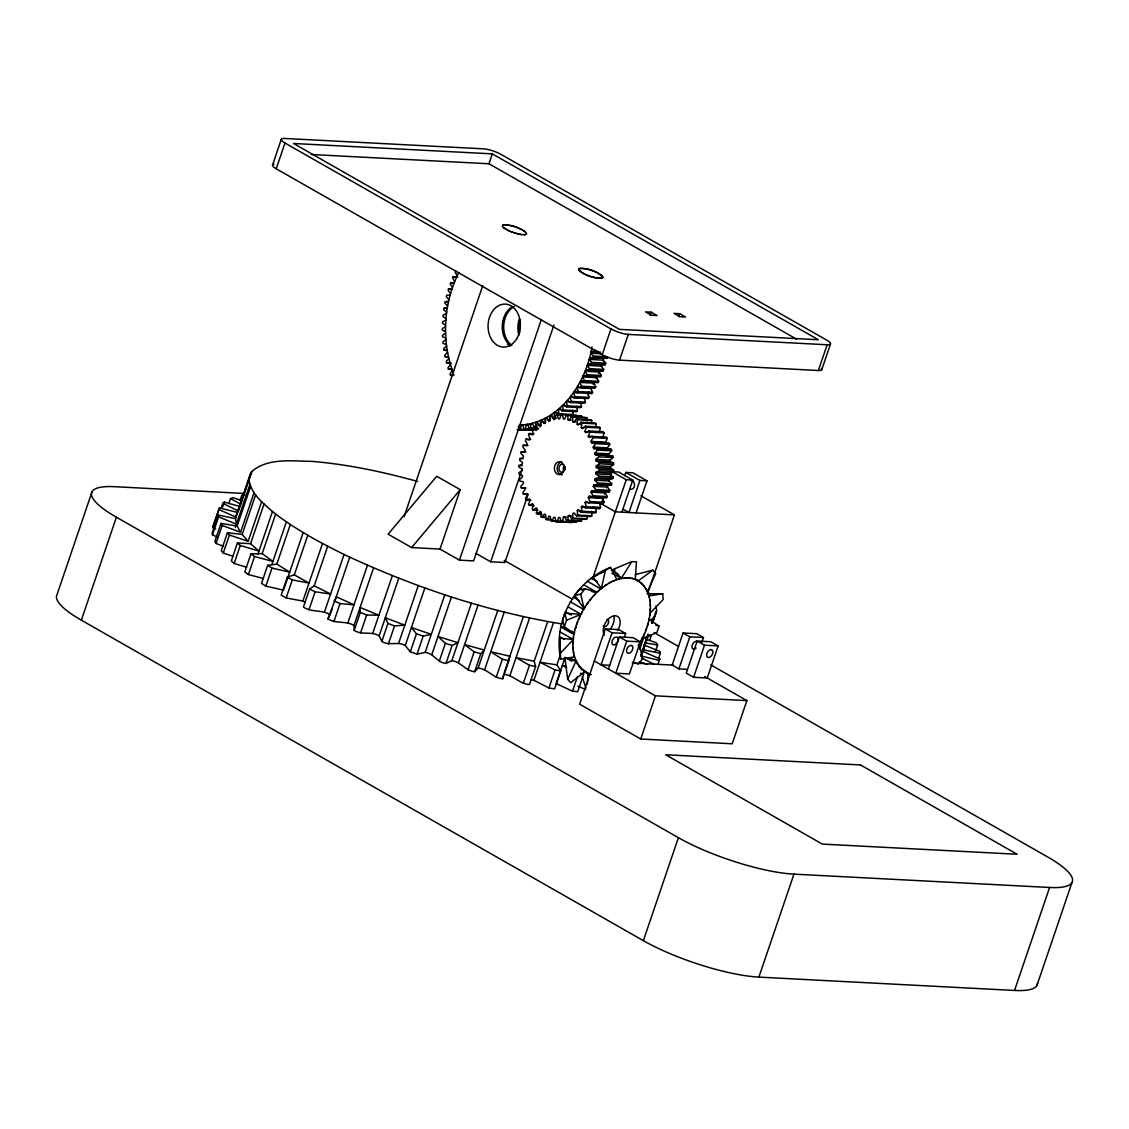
<?xml version="1.0" encoding="UTF-8"?>
<svg xmlns="http://www.w3.org/2000/svg" width="1129" height="1129" viewBox="0 0 1129 1129"><rect width="100%" height="100%" fill="white"/><g stroke="black" fill="none" stroke-linecap="round" stroke-linejoin="round"><path stroke-width="1.5" d="M453.406 373.29C441.213 340.916 443.231 303.32 458.854 272.428M635.825 579.36C593.798 566.377 545.999 654.114 590.834 674.62M639.635 643.417C650.897 624.803 658.701 591.088 634.879 579.064M528.047 445.532L523.32 445.278L522.769 446.774L525.112 449.991L524.646 451.501L521.231 451.798L520.836 453.364L523.475 456.144L523.164 457.725L519.806 458.6L519.566 460.223L522.459 462.509L522.304 464.104L519.044 465.571L518.959 467.208L522.078 468.958L522.078 470.567L518.973 472.585L519.058 474.208L522.318 475.394L522.487 476.988L519.594 479.515L519.834 481.109L523.207 481.716L523.517 483.254L520.878 486.26L521.288 487.784L524.703 487.799L525.168 489.266L522.84 492.696L523.376 494.135L526.777 493.542L527.398 494.925L525.408 498.708L526.1 500.034L529.416 498.863L530.164 500.119L528.555 504.197L529.374 505.383L532.563 503.661L533.424 504.762L532.239 509.066L533.156 510.096L536.176 507.838L537.136 508.784L536.374 513.243L537.404 514.104L540.17 511.338L541.228 512.1L540.904 516.645L542.005 517.322L544.503 514.104L545.617 514.683L545.744 519.213L546.902 519.693L549.075 516.094L550.246 516.461L550.811 520.921L552.025 521.175L553.817 517.251L555.031 517.407L556.032 521.711L557.26 521.767L558.657 517.562L559.871 517.519L561.296 521.598L562.524 521.429L563.512 517.04L564.712 516.786L566.532 520.554L567.732 520.187L568.296 515.685L569.468 515.219L571.641 518.634L572.798 518.056L572.911 513.512L574.026 512.848L576.524 515.84L590.735 516.588L591.836 515.812L591.497 511.296M573.151 641.978L573.066 644.363M571.641 518.634L585.838 519.368L586.995 518.79L587.08 515.77M650.205 610.902L650.304 608.517M545.279 418.224L545.152 422.782L543.995 423.347L541.821 419.917M522.699 425.04L524.11 429.119L532.013 429.528L533.043 428.47L536.063 430.488L537.023 429.457L536.247 425.068L537.277 424.109L540.057 426.635L541.101 425.788L540.763 421.286L541.864 420.51L544.376 423.502L545.49 422.839L545.603 418.294L546.761 417.716L548.934 421.131L550.105 420.665L550.67 416.164L551.869 415.782L553.69 419.565L554.889 419.296L555.877 414.922L557.105 414.752L558.516 418.831L559.744 418.774L561.141 414.583L562.369 414.639L563.371 418.944L564.585 419.099L566.377 415.162L567.591 415.43L568.155 419.889L569.326 420.256L571.5 416.657L572.657 417.137L572.784 421.667L573.899 422.246L576.397 419.028L577.498 419.706L577.173 424.236L578.231 424.998L580.998 422.246L582.028 423.107L581.266 427.566L582.225 428.512L585.245 426.24L586.163 427.284L584.963 431.588L585.824 432.689L589.028 430.968L589.846 432.153L588.237 436.231L588.985 437.487L592.302 436.316L592.993 437.643L591.003 441.425L591.624 442.794L595.025 442.215L595.562 443.655L593.233 447.07L593.699 448.552L611.325 449.3L611.72 450.824L597.523 450.09L594.884 453.082L595.195 454.634L612.765 455.975L613.019 457.57L598.807 456.836L595.914 459.362L596.07 460.957L610.281 461.69L613.541 462.876L613.626 464.513L599.428 463.765L596.324 465.769L596.324 467.392L610.521 468.126L613.64 469.876L613.555 471.513L599.358 470.779L596.098 472.232L595.943 473.841L598.836 476.128L613.033 476.861L612.807 478.484L609.434 479.373L595.237 478.625L594.927 480.206L597.566 482.972L611.763 483.72L611.368 485.287L593.755 484.835L593.289 486.359L595.632 489.577L609.829 490.311L609.293 491.807L591.681 490.762L591.088 492.188L593.078 495.8L592.386 497.197L589.07 496.308L588.322 497.621L589.931 501.558L589.126 502.828L585.923 501.375L585.076 502.546L586.276 506.752L585.358 507.867L582.338 505.863L581.379 506.879L582.155 511.282L581.125 512.227L578.344 509.701L577.3 510.562L577.639 515.064L576.524 515.84M599.358 470.779L599.443 469.142L596.324 467.392M613.555 471.513L610.295 472.98L610.14 474.589L613.033 476.861M610.521 468.126L610.521 466.517L613.626 464.513M574.068 655.497L574.351 656.951L560.633 659.082C552.928 621.359 574.548 581.139 610.563 567.379L616.829 579.53L618.819 578.895M587.39 684.075L588.082 673.604L584.229 670.824M591.483 423.474L591.709 420.454L590.594 419.776L576.397 419.028M540.664 420.425L540.297 424.97L539.126 425.435L537.136 421.823M573.687 637.066L573.391 639.536L560.21 653.352M649.669 615.813L649.979 613.343L663.16 599.527L662.737 593.798L647.058 593.755M535.95 422.232L535.372 426.734L534.172 427.087L532.366 423.304M595.237 478.625L598.596 477.736L598.836 476.128M609.434 479.373L609.124 480.94L611.763 483.72M447.38 307.441L444.007 308.316L443.768 309.91L446.661 312.225M595.717 426.818L596.225 423.855L595.209 422.98L580.998 422.246M527.553 424.377L529.162 428.328L530.376 428.074L531.166 423.615M574.647 632.042L574.139 634.569L560.774 626.948M648.723 620.837L649.231 618.325M448.608 301.133L445.207 301.725L444.897 303.292L447.663 305.846M592.019 346.942C585.909 383.719 559.448 423.502 519.058 425.224M600.543 352.163L591.074 351.669L594.475 351.077L594.8 349.51M610.563 567.379L605.426 570.427L601.376 588.336L593.092 577.173L598.243 574.195M524.11 429.119L525.324 428.964L526.34 424.589L529.501 424.744M398.777 578.175L379.161 635.796L381.814 641.441C389.138 646.282 397.874 640.962 405.269 645.534L410.321 651.828L417.053 654.128L425.181 652.364C433.776 653.254 437.276 662.808 445.969 663.429L451.826 660.705C460.83 661.636 465.585 671.007 474.674 671.699L478.16 668.043C487.516 668.933 493.232 678.12 502.659 678.769L503.717 674.253C513.342 674.987 519.763 684.047 529.459 684.527L535.598 666.505L534.2 661.213L547.678 621.613M508.798 660.747L509.842 656.231L490.762 651.687L502.349 659.209L508.798 660.747L502.659 678.769M593.755 484.835L597.17 484.539L597.566 482.972M607.952 485.583L607.501 487.093L609.829 490.311M593.346 356.03L607.543 356.764L607.162 358.316L589.536 357.865L592.951 357.568L593.346 356.03L590.721 353.236L601.757 353.8M603.733 358.613L603.069 360.899M576.002 626.948L575.296 629.502M647.354 625.932L648.074 623.377M599.174 432.322L600.374 428.018L599.443 426.988L585.245 426.24M518.239 426.677L519.044 429.472L520.257 429.429L521.485 425.139M451.981 288.869L448.566 288.869L448.1 290.379L450.584 293.399M591.582 362.423L591.116 363.933L587.701 363.933L605.327 364.681L605.793 363.171L603.309 360.137L589.112 359.389L591.582 362.423L605.793 363.171M602.138 363.919L601.235 366.6M560.958 626.172L574.322 633.792L564.345 626.708L566.546 620.216L564.867 613.202L581.096 614.331L582.352 611.876M649.048 619.087L659.026 626.172L656.824 632.663L642.274 638.548L641.018 641.018M92.028 491.807L56.972 594.771A86.044 20.082 18.8 0 0 81.344 620.174L643.361 940.655A86.044 20.082 18.8 0 0 758.9 977.107L1014.534 990.458A86.044 20.082 18.8 0 0 1037.495 982.738M81.344 620.174L116.4 517.209A86.044 20.082 18.8 0 1 114.466 486.684L244.033 493.444M272.569 164.975L281.333 139.234M276.224 168.785L284.988 143.044A12.913 3.02 18.8 0 1 284.706 138.458L483.522 148.845A12.913 3.02 18.8 0 1 500.867 154.306L826.851 340.196A12.913 3.02 18.8 0 1 827.134 344.768L818.37 370.51L619.539 360.137A12.913 3.02 18.8 0 1 602.209 354.661L276.224 168.785A12.913 3.02 18.8 0 1 274.037 164.255M215.752 528.866L212.675 527.511L219.407 507.937L237.471 512.397L235.707 516.997L218.814 509.489M219.407 507.937L212.675 527.511M218.306 515.064L218.589 516.899L236.398 524.11L235.552 518.677L218.306 515.064L212.181 533.086L212.464 534.92L217.318 536.896M221.129 508.262L222.808 503.351L224.276 502.109L239.461 506.413M212.464 534.92L218.589 516.899M222.611 507.034L224.276 502.109M254.053 492.667L240.576 532.267L237.118 526.058L220.988 523.376L214.863 541.398L216.02 543.486L223.697 546.323M228.82 503.506L230.499 498.595L232.814 497.691L242.199 500.669M216.02 543.486L222.159 525.465L220.988 523.376M261.632 501.699L248.14 541.299L242.156 534.44L227.409 532.733L221.27 550.754L223.288 553.055L232.645 556.188M240.096 500.218L241.761 495.306L244.894 494.756M223.288 553.055L229.427 535.047L227.409 532.733M235.707 516.997L249.184 477.398M235.552 518.677L250.948 472.797M251.965 471.414L238.487 511.028L222.808 503.351M235.284 527.398L249.89 484.51M237.118 526.058L250.61 486.458M237.443 542.964L240.294 545.462L258.993 551.079L250.553 543.684L237.443 542.964L231.318 560.986L234.155 563.47L246.616 567.224M242.156 534.44L255.634 494.841M234.155 563.47L240.294 545.462M250.553 543.684L264.031 504.084M250.948 553.902L254.561 556.526L272.908 561.409L262.182 553.605L250.948 553.902L244.81 571.923L248.422 574.548L263.438 578.542M248.422 574.548L254.561 556.526M257.878 554.353L272.47 511.465M262.182 553.605L275.674 514.005M267.658 565.361L271.99 568.085L289.687 572.135L276.845 564.063L267.658 565.361L261.533 583.368L265.865 586.106L283.548 590.157L303.165 532.535M271.793 564.683L286.399 521.81M265.865 586.106L271.99 568.085M276.845 564.063L290.336 524.463M287.316 577.131L292.284 579.911L309.021 583.072L294.288 574.859L287.316 577.131L281.177 595.152L286.159 597.918L302.882 601.094L305.352 602.463M286.159 597.918L292.284 579.911M294.288 574.859L307.78 535.259M302.882 601.094L322.499 543.472M327.706 546.21L314.215 585.81L309.572 589.028L303.433 607.049C311.406 612.624 322.075 609.42 330.148 614.755L327.918 618.861C335.793 624.154 345.996 620.428 353.984 625.48L354.196 630.391C361.844 635.429 371.413 631.012 379.161 635.796M308.965 609.815L315.104 591.808L330.585 594.023L314.215 585.81M324.446 612.045L344.063 554.424M327.918 618.861L336.287 596.747L354.012 604.805L340.027 603.563L334.043 600.854M330.712 613.118L332.378 608.206M335.172 600.021L349.764 557.133M311.251 154.49L488.97 163.761L492.343 153.869L818.327 339.744L619.496 329.372L293.512 143.482L492.343 153.869M333.902 621.585L340.027 603.563M347.873 622.827L367.489 565.206M353.984 625.48L373.586 567.859M354.196 630.391L360.32 612.384L360.109 607.458L378.892 615.234L366.671 615.009L360.32 612.384M360.532 633.03L366.671 615.009M404.097 516.687L482.676 285.849M372.753 633.256L392.37 575.635M381.814 641.441L387.953 623.42L385.299 617.775L404.817 625.141L394.543 625.918L387.953 623.42M388.404 643.939L394.543 625.918M398.678 643.163L418.294 585.542M405.269 645.534L424.885 587.913M440.014 549.075L460.237 489.661L436.74 476.269L388.108 534.186L411.605 547.579L440.014 549.075L459.432 560.139L473.644 560.887L553.93 325.053M410.321 651.828L416.46 633.806L411.408 627.512L431.32 634.343L423.192 636.107L416.46 633.806M417.053 654.128L423.192 636.107M425.181 652.364L444.798 594.743M459.432 560.139L541.412 319.338M431.857 654.524L451.473 596.902M439.223 661.354L445.362 643.332L437.981 636.516L457.965 642.683L452.108 645.421L445.362 643.332M445.969 663.429L452.108 645.421M451.826 660.705L471.442 603.084M476.001 553.408L490.678 561.776L522.346 468.775M458.459 662.638L478.075 605.017M468.013 669.864L474.152 651.842L464.598 644.617L484.285 650.022L480.799 653.677L474.674 671.699M528.062 494.431L504.889 562.524L490.678 561.776M478.16 668.043L497.776 610.422M484.637 669.709L504.254 612.087M602.209 354.661L610.972 328.92L284.988 143.044M496.224 677.231L502.349 659.209M504.268 672.616L523.334 616.632M509.927 675.622L529.543 618M619.539 360.137L628.303 334.396L827.134 344.768M523.334 683.299L529.473 665.277L516.066 657.6L534.2 661.213M650.149 315.372L651.221 312.197L657.092 315.541L651.419 315.245L645.534 311.9L651.221 312.197M531.096 679.841L533.904 680.279L553.52 622.658M601.249 503.774L603.422 497.367M604.523 494.149L605.61 490.946M606.696 487.742L607.797 484.539M608.884 481.321L612.158 471.696L618.692 472.035L632.79 480.079L621.867 512.157M548.92 687.984L555.045 669.963L560.746 670.852L554.621 688.873L548.92 687.984L533.904 680.279M560.746 670.852L556.922 664.882L560.294 654.975M678.614 316.656L679.63 313.679L685.501 317.023L679.813 316.727L673.942 313.382L679.63 313.679M624.704 475.619L625.791 472.416L632.903 472.783L646.988 480.827L636.079 512.905M565.107 657.332L556.174 683.595L572.516 691.202L577.695 691.738L583.82 673.731L580.377 673.364M592.386 579.233L626.256 479.74L632.79 480.079M646.988 480.827L639.889 480.446L628.966 512.524L623.335 509.32M572.516 691.202L577.526 676.469M624.563 636.7L625.664 633.482L618.904 629.629L605.271 628.924L579.643 704.186L640.736 739.015L732.199 743.785L746.89 700.601L704.637 676.511M625.664 633.482L612.031 632.776L601.108 664.854L609.632 665.291M608.446 669.045L619.369 636.954L633.002 637.673L640.341 641.865L629.417 673.942L615.785 673.223L626.708 641.145L640.341 641.865M647.552 593.826L674.422 514.895L640.863 495.772M639.536 645.576L642.345 637.321M639.72 649.457L643.657 637.913M640.693 655.709L648.004 634.258M651.927 622.7L653.62 617.746M648.131 634.851L643.078 649.711L660.31 653.31L658.644 658.221M652.054 623.307L655.991 611.749M648.54 634.879L642.923 651.377L659.816 658.884L659.209 660.437L641.159 655.977L648.455 634.526M652.393 622.968L654.637 616.378M652.463 623.335L656.401 611.777M649.542 640.566L651.221 635.641L647.933 635.26M655.399 651.546L657.628 644.998L656.471 642.909L645.732 638.943M658.136 663.81L659.816 658.884M640.736 739.015L655.441 695.831L746.89 700.601M701.829 642.359L703.466 637.546L696.72 633.694L683.073 632.988L672.164 665.066L678.924 668.918L687.448 669.356M678.91 668.918L689.833 636.841L703.466 637.546M697.172 641.018L686.263 673.096L693.601 677.287L707.234 677.993L718.157 645.915L710.804 641.738L697.172 641.018L704.524 645.209L718.157 645.915M693.601 677.287L704.524 645.209M821.743 369.747L830.507 344.006M643.361 940.655L678.402 837.676L116.4 517.209M758.9 977.107L793.955 874.142L1049.589 887.479A86.044 20.082 18.8 0 0 1047.656 856.953L710.762 664.854M1014.534 990.458L1049.589 887.479M1036.972 985.335L1072.028 882.37M577.766 621.853L576.848 624.408M645.605 631.026L646.508 628.486M564.867 613.202L562.595 619.694L564.345 626.708M595.082 491.059L595.632 489.577M609.293 491.807L605.892 491.51L605.285 492.936L607.275 496.548L606.598 497.931L592.386 497.197M453.858 282.829L450.711 282.659L450.161 284.141L452.489 287.373M589.521 368.661L588.985 370.129L585.57 369.832L603.182 370.876L603.719 369.409L601.404 366.163L587.193 365.415L589.521 368.661L603.719 369.409M600.049 369.832L598.596 373.445M641.159 655.977L642.923 651.377M589.028 430.968L603.225 431.701L604.043 432.901L602.844 437.572M579.883 616.815L578.796 619.327M643.488 636.064L644.574 633.552M457.88 276.901L453.138 276.647L452.531 278.073L454.691 281.516M586.544 376.155L587.151 374.729L585.005 371.286L599.203 372.02L601.362 375.463L600.741 376.888L583.171 375.548L594.221 376.126M597.368 376.296L596.225 378.709M584.512 671.924L570.597 682.72L567.661 679.277L575.945 661.241L575.211 659.421M530.743 439.393L526.015 439.153L525.324 440.536L527.314 444.149L526.721 445.574L523.32 445.278M603.267 497.056L602.533 498.369L604.142 502.306L603.323 503.576L585.076 502.546M455.862 270.847L455.185 272.216L457.16 275.857M583.82 381.941L584.497 380.572L582.522 376.945L596.733 377.693L598.709 381.32L598.017 382.689L580.489 381.052L588.378 381.461M580.052 268.335L578.528 269.436C584.201 275.603 594.277 278.736 602.561 277.847L602.928 277.141C597.269 271.172 587.32 267.658 579.064 268.674M605.553 442.822L607.19 438.391L606.513 437.064L588.237 436.231M580.828 387.515L581.576 386.203L579.784 382.392L593.981 383.14L595.773 386.937L595.025 388.249L580.828 387.515L577.554 386.33M593.247 384.453L594.348 382.477M585.147 607.092L583.721 609.462L570.357 601.842M639.169 644.165L638.224 645.788L639.282 644.193L642.627 658.63L638.393 664.134L632.381 662.328M648.159 593.459L647.411 591.652L655.695 573.603L652.774 570.159L638.351 580.8L635.288 579.276L636.446 561.833L631.788 561.607L621.43 578.175L611.89 573.349M534.003 433.762L529.275 433.522L528.471 434.778L530.08 438.729L529.332 440.042L526.015 439.153M570.949 396.081L574.068 397.831L574.929 396.646L573.532 392.553L591.765 393.555L592.57 392.299L590.975 388.348L576.778 387.6L578.373 391.565L577.568 392.807L574.365 391.34L577.526 391.509M590.58 388.969L591.384 387.727M588.237 602.519L586.671 604.791M452.334 370.425L450.005 373.84L450.542 375.28L453.689 375.435M611.325 449.3L607.91 449.286L607.444 447.818L609.773 444.403L609.223 442.949L595.025 442.215M587.306 393.88L588.576 392.088L591.765 393.555M587.743 393.287L589.126 397.394L588.265 398.565L574.068 397.831M580.743 594.249L584.088 608.7L574.689 595.279L580.743 594.249L584.963 588.759L596.987 592.372L598.878 590.58M450.457 364.54L447.959 367.758L448.425 369.239L451.572 369.395M591.568 598.215L589.888 600.346M574.689 595.279L578.979 589.818L584.963 588.759M585.358 507.867L599.555 508.614L600.473 507.486L599.725 502.73M567.308 400.513L570.328 402.531L571.246 401.43L585.443 402.178L584.257 397.958L583.806 398.509M585.443 402.178L584.526 403.279L570.328 402.531M411.605 547.579L460.237 489.661M594.884 453.082L609.081 453.83L611.72 450.824M448.862 358.5L446.223 361.492L446.604 363.002L451.346 363.256M595.138 594.221L593.332 596.197M563.47 404.634L566.377 406.92L567.351 405.904L566.377 401.571L571.105 401.825M579.6 403.335L580.574 402.319L581.548 406.638L580.574 407.654L566.377 406.92M447.578 352.304L444.798 355.07L445.108 356.623L448.509 356.962M592.415 507.457L595.576 507.627L596.352 512.016L595.336 512.975L581.125 512.227M559.448 408.43L562.228 410.956L563.244 410.025L577.441 410.758L576.679 406.355M577.441 410.758L576.425 411.704L562.228 410.956M595.914 459.362L610.112 460.096L613.019 457.57M446.604 346.01L443.697 348.536L443.937 350.117L447.31 350.752M650.36 620.498L654.34 617.14L656.697 611.015L655.921 606.019M602.759 587.32L600.811 588.915L587.447 581.294M649.288 597.396L649.02 595.929L662.737 593.798M555.242 411.859L557.895 414.639L558.954 413.778L573.151 414.526L572.615 410.053M573.151 414.526L572.093 415.373L567.365 415.133M445.941 339.631L442.921 341.904L443.076 343.498L446.407 344.43M606.739 584.497L604.735 585.88M550.896 414.922L553.393 417.928L554.494 417.18L554.17 412.664L557.331 412.819M445.588 333.196L442.483 335.2L442.554 336.809L445.828 338.023M610.775 582.141L608.757 583.284M578.852 268.787L578.923 270.254M602.392 277.903L601.489 278.2M602.604 277.79L602.533 276.323M593.092 577.173L605.426 570.427M445.56 326.733L442.37 328.468L442.356 330.091L445.56 331.587M614.811 580.264L612.793 581.167M631.788 561.607L611.311 570.216L618.734 574.449M445.856 320.269L442.582 321.723L442.497 323.331L445.602 325.11M566.546 620.216L581.096 614.331L567.732 606.71M599.428 573.546L603.465 571.909M446.463 313.82L443.132 314.991L442.963 316.6L445.969 318.646M503.238 224.911L504.084 224.756M525.493 234.592L524.66 234.733M635.218 574.633L652.774 570.159M450.542 375.28L453.943 374.715M601.108 278.242L599.654 278.284M622.756 578.034L621.43 578.175L612.906 570.216L615.037 570.159M450.146 294.937L446.731 295.219L446.336 296.772L448.975 299.566M626.567 577.723L624.676 577.836M448.425 369.239L451.84 368.971M580.348 268.335L584.243 268.547M504.903 224.742L506.131 224.784M601.898 364.667L605.327 364.681M593.699 448.552L597.114 448.552L597.523 450.09M446.604 363.002L450.019 363.044M575.353 415.331L576.58 415.373L561.141 414.583M570.23 522.459L571.457 522.501L556.032 521.711M528.189 430.135L529.402 430.191L517.138 429.556M448.566 288.869L451.727 289.024M445.207 301.725L448.368 301.88M444.007 308.316L447.169 308.485M594.475 351.077L597.636 351.246M592.951 357.568L607.162 358.316M443.937 350.117L447.084 350.286M445.108 356.623L448.269 356.792M587.151 374.729L601.362 375.463M584.497 380.572L598.709 381.32M581.576 386.203L595.773 386.937M583.862 386.654L587.024 386.824M578.373 391.565L592.57 392.299M574.929 396.646L589.126 397.394M577.949 397.634L570.06 397.21L571.246 401.43M581.548 406.638L562.482 405.621L563.244 410.025M561.565 409.474L558.418 409.319L558.954 413.778M557.895 414.639L561.057 414.795M557.105 414.752L561.833 415.006M566.377 415.162L581.788 416.178L567.591 415.43M559.038 415.077L562.186 415.246M571.5 416.657L585.697 417.405L586.868 417.871L586.939 420.905M572.657 417.137L586.868 417.871M553.393 417.928L556.555 418.097M577.498 419.706L591.709 420.454M568.155 419.889L571.316 420.059M572.784 421.667L575.931 421.837M582.028 423.107L596.225 423.855M577.173 424.236L580.334 424.405M586.163 427.284L600.374 428.018M581.266 427.566L584.413 427.736M534.172 427.087L537.333 427.256M530.376 428.074L538.265 428.484M529.162 428.328L538.632 428.822M584.963 431.588L589.705 431.828M525.324 428.964L536.374 429.542M589.846 432.153L604.043 432.901M520.257 429.429L532.888 430.093M519.044 429.472L533.255 430.22M592.993 437.643L607.19 438.391M591.003 441.425L605.215 442.173M591.624 442.794L597.933 443.132M595.562 443.655L609.773 444.403M593.233 447.07L607.444 447.818M595.195 454.634L612.765 455.975M521.231 451.798L525.973 452.052M596.07 460.957L599.344 462.142L613.541 462.876M519.806 458.6L522.953 458.769M596.324 465.769L610.521 466.517M599.443 469.142L613.64 469.876M519.044 465.571L522.205 465.741M596.098 472.232L610.295 472.98M595.943 473.841L610.14 474.589M598.596 477.736L612.807 478.484M594.927 480.206L609.124 480.94M597.17 484.539L611.368 485.287M593.289 486.359L607.501 487.093M591.681 490.762L605.892 491.51M521.288 487.784L526.015 488.038M591.088 492.188L605.285 492.936M593.078 495.8L607.275 496.548M589.07 496.308L595.378 496.633M523.376 494.135L528.118 494.375M588.322 497.621L602.533 498.369M589.931 501.558L604.142 502.306M526.1 500.034L530.828 500.274M586.276 506.752L600.473 507.486M581.379 506.879L586.106 507.133M529.374 505.383L534.102 505.637M674.422 514.895L615.333 511.818L600.162 503.153M577.3 510.562L580.447 510.717M582.155 511.282L596.352 512.016M533.156 510.096L537.898 510.35M577.639 515.064L591.836 515.812M536.374 513.243L541.101 513.483M537.404 514.104L542.132 514.344M568.296 515.685L571.443 515.854M563.512 517.04L566.673 517.209M572.798 518.056L586.995 518.79M540.904 516.645L545.632 516.884M542.005 517.322L545.166 517.477M567.732 520.187L581.929 520.935L566.532 520.554M545.744 519.213L552.053 519.538M546.902 519.693L551.644 519.933M552.391 520.991L576.721 522.177L552.025 521.175M632.395 662.991L673.491 665.136M630.222 577.935L628.401 577.78M599.118 278.242L597.213 278.03M450.711 282.659L454.112 282.97M599.781 370.566L603.182 370.876M565.714 665.941L562.298 665.588L566.758 667.662M507.203 224.911L508.742 225.151M521.527 234.592L520.003 234.352M523.15 429.613L524.35 429.768M592.076 591.667L596.987 592.372L583.622 584.751M561.96 623.97C487.474 611.763 415.19 587.503 346.801 555.793C321.398 543.416 296.32 529.981 273.881 512.707C263.424 503.365 249.805 493.373 248.888 478.16L251.245 472.035C267.432 457.4 291.832 461.267 311.914 461.352C347.746 464.372 383.056 471.866 417.659 481.462M556.922 664.882L540.043 662.257L555.045 669.963M644.73 642.853L657.628 644.998M584.907 268.66L587.136 269.125M596.549 277.917L594.32 277.452M453.138 276.647L456.511 277.254M529.473 665.277L535.598 666.505M509.998 225.405L511.733 225.828M518.747 234.084L517.011 233.675M633.665 578.683L631.958 578.26M589.705 674.196L590.876 674.465M587.856 269.309L590.269 269.986M593.6 277.268L591.187 276.591M474.152 651.842L480.799 653.677M513.088 226.209L514.909 226.76M515.657 233.294L513.836 232.729M639.155 661.975L647.594 664.36M567.661 679.277L564.923 657.882L575.945 661.241L570.018 657.854M591.017 270.24L593.431 271.087M590.439 276.337L588.026 275.504M655.695 625.085L659.026 626.172M229.427 535.047L248.14 541.299M516.263 227.239L518.042 227.917M512.467 232.249L510.703 231.586M222.159 525.465L240.576 532.267M594.15 271.369L596.408 272.315M587.306 275.208L585.048 274.262M586.501 672.94L588.082 673.604L583.637 671.063M643.84 644.913L660.028 651.475L660.31 653.31M519.312 228.453L520.921 229.187M509.419 231.05L507.81 230.316M577.907 686.206L585.81 689.551M529.275 433.522L532.479 434.975L533.325 433.804L532.126 429.599M597.043 272.625L599.005 273.627M584.399 273.952L582.451 272.95M641.709 658.122L654.255 664.261M309.572 589.028L315.104 591.808M522.021 229.751L523.362 230.499M506.709 229.751L505.369 229.004M230.499 498.595L240.449 503.986M488.97 163.761L796.594 339.18M625.791 472.416L639.889 480.446M612.158 471.696L626.256 479.74M635.387 579.106L639.79 581.717M591.384 578.26L597.312 581.647M683.073 632.988L689.833 636.841M579.967 588.576L582.945 590.269M654.1 632.536L678.6 646.508M573.306 597.17L579.248 600.557M504.141 560.323L572.756 599.457M605.271 628.924L612.031 632.776M619.369 636.954L626.708 641.145M565.431 611.706L571.373 615.093M560.026 631.915L573.391 639.536L559.716 638.125L560.309 645.774M559.702 636.742L564.161 639.282M594.348 661.001L655.441 695.831M567.393 658.687L571.796 661.227M599.513 273.924L601.037 274.911M581.929 272.653L580.419 271.666M584.201 671.529L585.02 672.08M524.223 231.05L525.197 231.755M597.537 507.274L599.555 508.614M504.522 228.453L502.292 226.435L502.857 224.981C511.155 224.516 520.229 227.55 526.453 233.068L526.58 233.943L524.392 234.776L519.523 234.282L510.153 231.374L503.548 227.748M601.39 275.194L602.364 276.083M580.066 271.383L579.092 270.494M510.266 346.053L507.5 343.851L508.925 343.936L508.106 343.287A21.507 16.145 -87 0 1 512.806 306.396M642.415 583.989L641.131 582.818M580.955 668.89L582.239 670.061M647.961 592.048L649.951 594.334M644.687 586.727L643.586 585.316M578.669 666.152L579.784 667.564M571.98 631.125L574.195 633.806M546.422 417.617L548.765 420.835L549.879 420.171L549.795 415.641M646.621 589.888L645.689 588.28M576.75 662.991L577.681 664.6M582.225 676.694L585.88 687.857M609.081 453.83L609.406 455.368M650.022 601.644L649.683 599.485M573.349 651.25L573.673 653.395M610.112 460.096L610.281 461.69M598.568 455.241L598.807 456.836M559.998 643.121L559.744 638.647M650.332 606.16L650.205 603.874M573.038 646.719L573.165 649.006M599.344 462.142L599.428 463.765M560.04 643.911L560.633 659.082M793.955 874.142A86.044 20.082 18.8 0 1 678.402 837.676M519.707 332.632A21.507 16.145 -87 0 1 520.37 320.156M518.888 335.228A21.507 16.145 -87 0 1 519.354 318.773M511.846 345.403A21.507 16.145 -87 0 1 503.746 325.307A21.507 16.145 -87 0 1 514.231 306.481M628.303 334.396A12.913 3.02 18.8 0 1 610.972 328.92M821.347 368.393A12.913 3.02 18.8 0 1 818.37 370.51M629.756 488.843A4.304 3.232 -87 0 0 634.145 486.994A4.304 3.232 -87 0 0 632.889 481.208L632.113 480.827A4.304 3.232 -87 0 0 631.266 480.728M564.683 469.763A11.615 8.722 -87 0 1 564.881 466.743M563.738 470.878A4.093 3.062 -87 0 1 564.02 465.91M563.724 471.668A4.093 3.062 -87 0 1 559.631 470.948A4.093 3.062 -87 0 1 559.942 465.43A4.093 3.062 -87 0 1 564.091 465.19M564.952 466.926A4.093 3.062 -87 0 1 565.107 467.971M565.05 469.043A4.093 3.062 -87 0 1 564.782 470.059M562.27 474.759A6.449 4.841 -87 0 1 557.204 468.831A6.449 4.841 -87 0 1 561.805 461.888M696.156 648.074A4.304 2.667 -60.3 0 1 695.351 648.681M694.533 649.034A4.304 2.667 -60.3 0 1 692.458 644.504A4.304 2.667 -60.3 0 1 697.68 641.822M606.95 619.242A4.093 2.526 -60.3 0 1 607.938 624.111A4.093 2.526 -60.3 0 1 603.211 626.2M604.424 635.147A11.615 7.183 -60.3 0 1 606.753 620.879A11.615 7.183 -60.3 0 1 618.212 616.914A11.615 7.183 -60.3 0 1 617.577 630.575M613.837 616.279A11.615 7.183 -60.3 0 1 610.38 628.839M711.341 649.612L710.578 649.627A4.304 2.667 -60.3 0 0 706.683 655.723A4.304 2.667 -60.3 0 0 711.58 655.624A4.304 2.667 -60.3 0 0 711.341 649.612M860.481 764.94L665.687 754.765L822.335 844.097L1017.13 854.258L860.481 764.94M631.534 645.492L630.815 645.407A4.304 2.667 -60.3 0 0 626.553 651.179A4.304 2.667 -60.3 0 0 631.224 651.786A4.304 2.667 -60.3 0 0 631.534 645.492M516.659 338.799A21.507 16.145 -87 0 0 506.935 304.294A21.507 16.145 -87 0 0 489.069 333.662A21.507 16.145 -87 0 0 516.659 338.799M562.792 472.359A6.449 4.841 -87 0 0 560.224 461.832A6.449 4.841 -87 0 0 554.579 470.327A6.449 4.841 -87 0 0 562.792 472.359M615.263 644.504A4.304 2.667 -60.3 0 0 617.605 637.645A4.304 2.667 -60.3 0 0 612.172 640.849A4.304 2.667 -60.3 0 0 615.263 644.504"/></g></svg>
